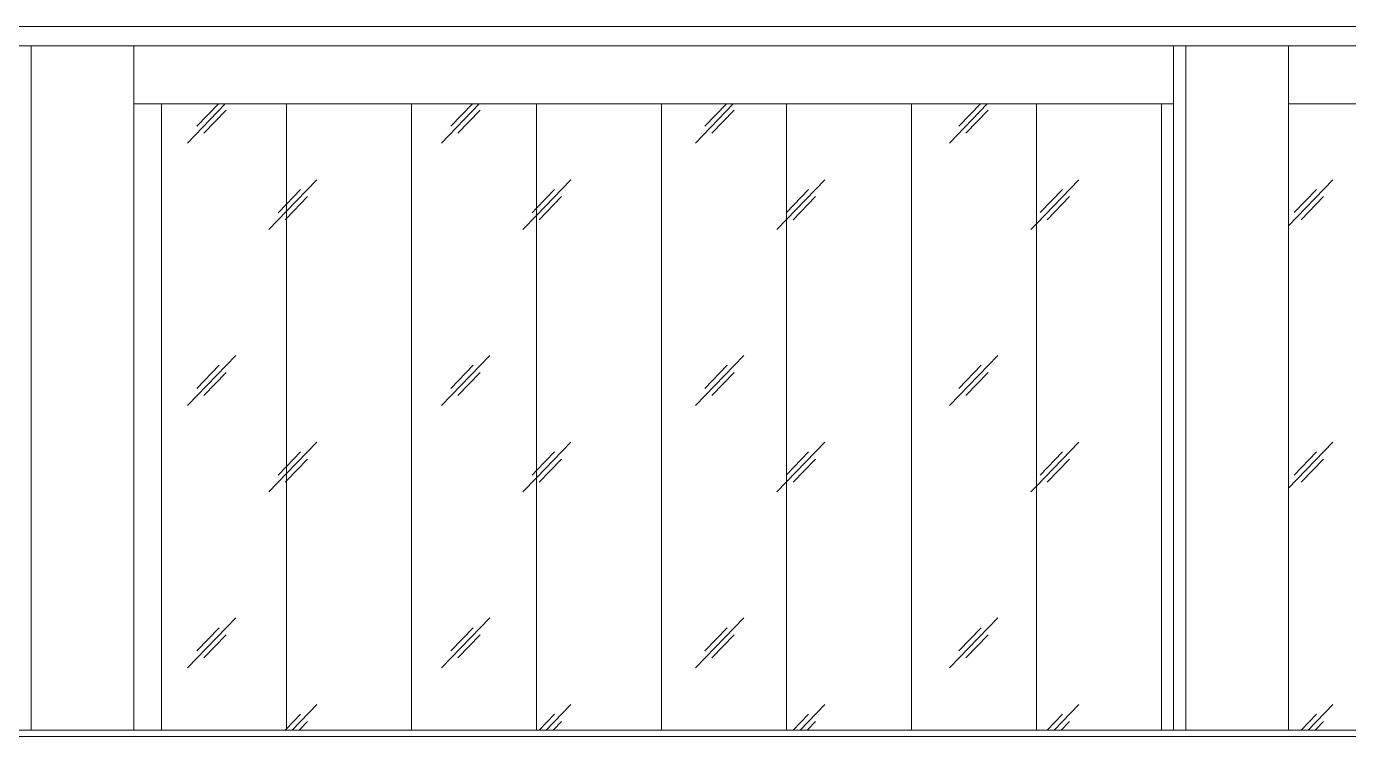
# Model space of a CAD drawing. Header units: millimetres. Extents: x -12680 to 112808, y -16580 to 93550.
# Drawn here: x 49090 to 59323, y 5450 to 10950 of the extents above; entities that cross this region are included whole.
import ezdxf

# ---------------------------------------------------------------- set-up
doc = ezdxf.new("R2010")
doc.units = ezdxf.units.MM
doc.linetypes.add('Grid Line', pattern=[14, 10, -2, 0, -2])
for name, color, linetype, lineweight in [('KINH', 152, 'Continuous', 5), ('NET CAT', 3, 'Continuous', 5), ('NET CATConcrete', 3, 'Continuous', 5), ('NET-CAT', 3, 'Continuous', 9), ('TRUC', 225, 'Continuous', 5)]:
    doc.layers.add(name, color=color, linetype=linetype, lineweight=lineweight)
pattern_1 = [(45.946, (40630.9, 40601.6), (-0.009, 2032), [249.51, -2577.89]), (45.946, (40577.5, 40656.7), (-0.009, 2032), [249.51, -2577.89]), (45.946, (40504.1, 40525.7), (-0.009, 2032), [537.405, -2289.99]), (45.946, (39294, 41963), (-0.009, 2032), [249.51, -2577.89]), (45.946, (39240.6, 42018.2), (-0.009, 2032), [249.51, -2577.89]), (45.946, (39167.2, 41887.1), (-0.009, 2032), [537.405, -2289.99])]

# ---------------------------------------------------------------- blocks, each defined once
blk = doc.blocks.new('System Panel - Glazed-V139-MẶT CẮT B-B')
at = {"layer": 'KINH'}
h = blk.add_hatch(dxfattribs=at)
h.set_pattern_fill('FP_6', color=256, style=0, pattern_type=2)
h.set_pattern_definition(pattern_1)
h.paths.add_polyline_path([(50134, 5500), (50134, 10350), (49921, 10350), (49921, 5500), (49933, 5500)], flags=0)
at = {"layer": 'KINH', "color": 7}
blk.add_line((50134, 5500), (50134, 10350), dxfattribs=at)
blk = doc.blocks.new('System Panel - Glazed-V140-MẶT CẮT B-B')
at = {"layer": 'KINH'}
h = blk.add_hatch(dxfattribs=at)
h.set_pattern_fill('FP_6', color=256, style=0, pattern_type=2)
h.set_pattern_definition(pattern_1)
h.paths.add_polyline_path([(51102, 5500), (51102, 10350), (50134, 10350), (50134, 5500)], flags=0)
at = {"layer": 'KINH', "color": 7}
for p, q in [((50134, 10350), (50134, 5500)), ((51102, 5500), (51102, 10350))]:
    blk.add_line(p, q, dxfattribs=at)
blk = doc.blocks.new('System Panel - Glazed-V141-MẶT CẮT B-B')
at = {"layer": 'KINH'}
h = blk.add_hatch(dxfattribs=at)
h.set_pattern_fill('FP_6', color=256, style=0, pattern_type=2)
h.set_pattern_definition(pattern_1)
h.paths.add_polyline_path([(52070, 5500), (52070, 10350), (51102, 10350), (51102, 5500)], flags=0)
at = {"layer": 'KINH', "color": 7}
for p, q in [((51102, 10350), (51102, 5500)), ((52070, 5500), (52070, 10350))]:
    blk.add_line(p, q, dxfattribs=at)
blk = doc.blocks.new('System Panel - Glazed-V142-MẶT CẮT B-B')
at = {"layer": 'KINH'}
h = blk.add_hatch(dxfattribs=at)
h.set_pattern_fill('FP_6', color=256, style=0, pattern_type=2)
h.set_pattern_definition(pattern_1)
h.paths.add_polyline_path([(53037, 5500), (53037, 10350), (52070, 10350), (52070, 5500)], flags=0)
at = {"layer": 'KINH', "color": 7}
for p, q in [((52070, 10350), (52070, 5500)), ((53037, 5500), (53037, 10350))]:
    blk.add_line(p, q, dxfattribs=at)
blk = doc.blocks.new('System Panel - Glazed-V143-MẶT CẮT B-B')
at = {"layer": 'KINH'}
h = blk.add_hatch(dxfattribs=at)
h.set_pattern_fill('FP_6', color=256, style=0, pattern_type=2)
h.set_pattern_definition(pattern_1)
h.paths.add_polyline_path([(54005, 5500), (54005, 10350), (53037, 10350), (53037, 5500), (53616, 5500)], flags=0)
at = {"layer": 'KINH', "color": 7}
for p, q in [((53037, 10350), (53037, 5500)), ((54005, 5500), (54005, 10350))]:
    blk.add_line(p, q, dxfattribs=at)
blk = doc.blocks.new('System Panel - Glazed-V144-MẶT CẮT B-B')
at = {"layer": 'KINH'}
h = blk.add_hatch(dxfattribs=at)
h.set_pattern_fill('FP_6', color=256, style=0, pattern_type=2)
h.set_pattern_definition(pattern_1)
h.paths.add_polyline_path([(54972, 5500), (54972, 10350), (54005, 10350), (54005, 5500)], flags=0)
at = {"layer": 'KINH', "color": 7}
for p, q in [((54005, 10350), (54005, 5500)), ((54972, 5500), (54972, 10350))]:
    blk.add_line(p, q, dxfattribs=at)
blk = doc.blocks.new('System Panel - Glazed-V145-MẶT CẮT B-B')
at = {"layer": 'KINH'}
h = blk.add_hatch(dxfattribs=at)
h.set_pattern_fill('FP_6', color=256, style=0, pattern_type=2)
h.set_pattern_definition(pattern_1)
h.paths.add_polyline_path([(55940, 5500), (55940, 10350), (54972, 10350), (54972, 5500)], flags=0)
at = {"layer": 'KINH', "color": 7}
for p, q in [((54972, 10350), (54972, 5500)), ((55940, 5500), (55940, 10350))]:
    blk.add_line(p, q, dxfattribs=at)
blk = doc.blocks.new('System Panel - Glazed-V146-MẶT CẮT B-B')
at = {"layer": 'KINH'}
h = blk.add_hatch(dxfattribs=at)
h.set_pattern_fill('FP_6', color=256, style=0, pattern_type=2)
h.set_pattern_definition(pattern_1)
h.paths.add_polyline_path([(56907, 5500), (56907, 10350), (55940, 10350), (55940, 5500)], flags=0)
at = {"layer": 'KINH', "color": 7}
for p, q in [((55940, 10350), (55940, 5500)), ((56907, 5500), (56907, 10350))]:
    blk.add_line(p, q, dxfattribs=at)
blk = doc.blocks.new('System Panel - Glazed-V147-MẶT CẮT B-B')
at = {"layer": 'KINH'}
h = blk.add_hatch(dxfattribs=at)
h.set_pattern_fill('FP_6', color=256, style=0, pattern_type=2)
h.set_pattern_definition(pattern_1)
h.paths.add_polyline_path([(57875, 5500), (57875, 10350), (56907, 10350), (56907, 5500), (57299, 5500)], flags=0)
at = {"layer": 'KINH', "color": 7}
for p, q in [((56907, 10350), (56907, 5500)), ((57875, 5500), (57875, 10350))]:
    blk.add_line(p, q, dxfattribs=at)
blk = doc.blocks.new('System Panel - Glazed-V148-MẶT CẮT B-B')
at = {"layer": 'KINH'}
h = blk.add_hatch(dxfattribs=at)
h.set_pattern_fill('FP_6', color=256, style=0, pattern_type=2)
h.set_pattern_definition(pattern_1)
h.paths.add_polyline_path([(57875, 5500), (57968, 5500), (57968, 10350), (57875, 10350)], flags=0)
at = {"layer": 'KINH', "color": 7}
blk.add_line((57875, 10350), (57875, 5500), dxfattribs=at)
blk = doc.blocks.new('System Panel - Glazed-V149-MẶT CẮT B-B')
at = {"layer": 'KINH'}
h = blk.add_hatch(dxfattribs=at)
h.set_pattern_fill('FP_6', color=256, style=0, pattern_type=2)
h.set_pattern_definition(pattern_1)
h.paths.add_polyline_path([(58857, 5500), (59810, 5500), (59810, 10350), (58857, 10350)], flags=0)
at = {"layer": 'KINH', "color": 7}
blk.add_line((59810, 5500), (59810, 10350), dxfattribs=at)
blk = doc.blocks.new('ALC1807-ASCENT PLAZA-TANG 1_2_rvt-1-MẶT CẮT B-B')
at = {"layer": 'NET-CAT', "lineweight": 15}
for p, q in [((26041, 10950), (83538, 10950)), ((83538, 5500), (28201, 5500)), ((28201, 5450), (83538, 5450))]:
    blk.add_line(p, q, dxfattribs=at)
at = {"color": 250, "lineweight": 9}
for name in ['System Panel - Glazed-V139-MẶT CẮT B-B', 'System Panel - Glazed-V140-MẶT CẮT B-B', 'System Panel - Glazed-V141-MẶT CẮT B-B', 'System Panel - Glazed-V142-MẶT CẮT B-B', 'System Panel - Glazed-V143-MẶT CẮT B-B', 'System Panel - Glazed-V144-MẶT CẮT B-B', 'System Panel - Glazed-V145-MẶT CẮT B-B', 'System Panel - Glazed-V146-MẶT CẮT B-B', 'System Panel - Glazed-V147-MẶT CẮT B-B', 'System Panel - Glazed-V148-MẶT CẮT B-B', 'System Panel - Glazed-V149-MẶT CẮT B-B']:
    blk.add_blockref(name, (0, 0), dxfattribs=at)

msp = doc.modelspace()

# ---------------------------------------------------------------- linework, layer by layer
at = {"layer": 'NET CAT'}
for p, q in [((49127, 5500), (49127, 10800)), ((49921.3, 10800), (49921.3, 5500)), ((57968, 5500), (57968, 10800)), ((58063.1, 5500), (58063.1, 10800)), ((58857.4, 10800), (58857.4, 5500))]:
    msp.add_line(p, q, dxfattribs=at)
at = {"layer": 'NET CATConcrete'}
for p, q in [((57968, 10350), (49921.3, 10350)), ((64505.3, 10350), (58857.4, 10350))]:
    msp.add_line(p, q, dxfattribs=at)
at = {"layer": 'NET-CAT', "lineweight": 15}
for p, q in [((77213.6, 10950), (27950.5, 10950)), ((27950.5, 10800), (77213.6, 10800)), ((77213.6, 5450), (27950.5, 5450))]:
    msp.add_line(p, q, dxfattribs=at)
at = {"layer": 'TRUC', "linetype": 'Grid Line', "ltscale": 50}
msp.add_line((-12679, 5500), (108517.8, 5500), dxfattribs=at)

# ---------------------------------------------------------------- block references
at = {"lineweight": 5}
msp.add_blockref('ALC1807-ASCENT PLAZA-TANG 1_2_rvt-1-MẶT CẮT B-B', (0, 0), dxfattribs=at)

doc.saveas('drawing.dxf')
